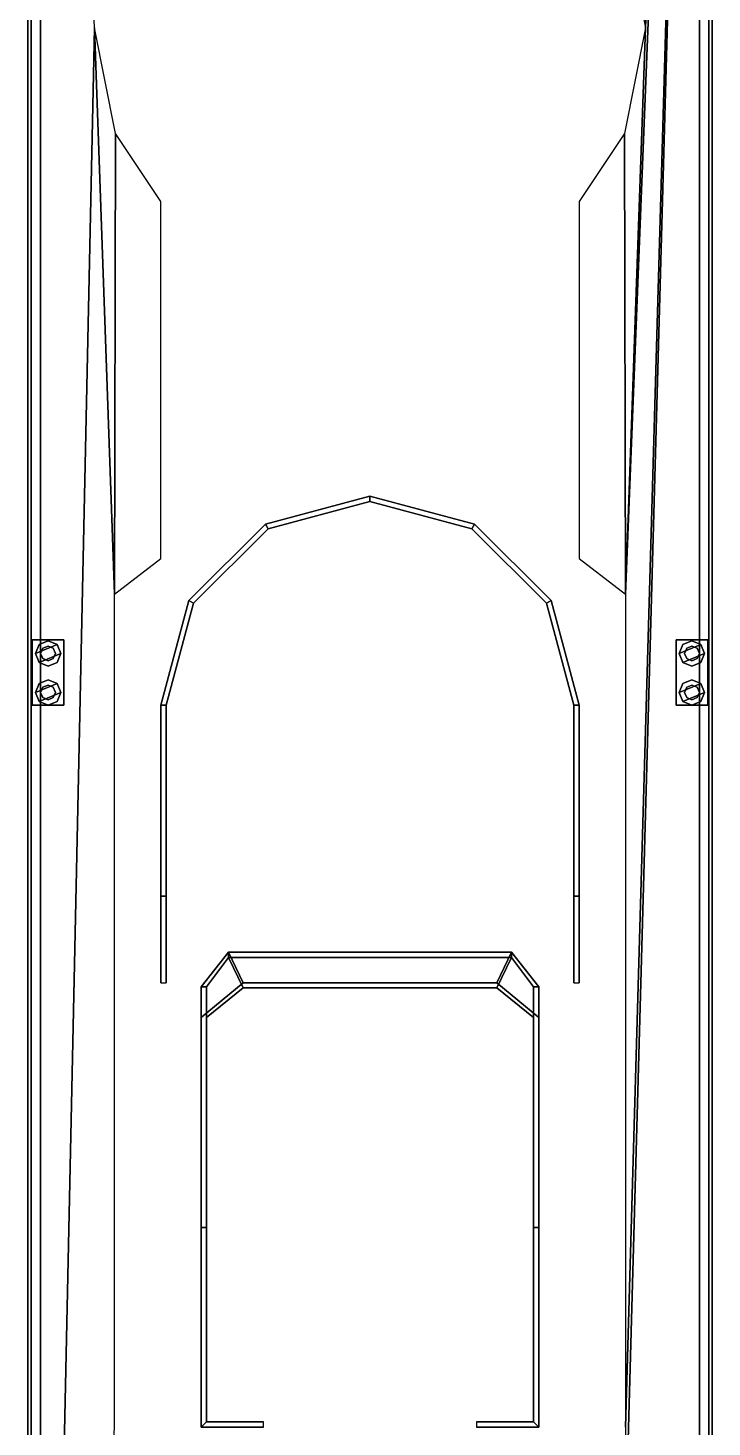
# Model space of a CAD drawing. Extents: x -3.5 to 3.5, y -23.5 to 23.5.
# Drawn here: x -3.24 to 3.24, y -7.16 to 6.1 of the extents above; entities that cross this region are included whole.
import ezdxf

# ---------------------------------------------------------------- set-up
doc = ezdxf.new("R2010")
doc.units = 0
doc.layers.get('0').update_dxf_attribs({"linetype": 'CONTINUOUS'})

msp = doc.modelspace()

# ---------------------------------------------------------------- linework, layer by layer
for points in [[(-3.24, 20.6), (-3.24, -23.47), (-3.24, -23.47, 1.46), (-3.24, 21.45, 1.46)], [(-3.24, 21.45, 1.46), (-3.24, -23.47, 1.46), (-2.61, 6.096, 1.46)], [(3.24, -23.47, 1.46), (3.24, 21.45, 1.46), (2.38, -9.68, 1.46), (2.38, -22.5, 1.46)], [(3.24, 21.45, 1.46), (3.24, 21.45, 1.46), (2.42, -7.16, 1.46), (2.38, -9.68, 1.46)], [(3.24, 21.45, 1.46), (3.24, 21.45, 1.46), (2.411, 7.094, 1.46), (2.61, 6.096, 1.46)], [(2.42, -7.16, 1.46), (3.24, 21.45, 1.46), (3.24, 21.45, 1.46), (2.42, 0.73, 1.46)], [(2.42, 0.73, 1.46), (2.42, 0.73, 1.46), (3.24, 21.45, 1.46), (2.61, 6.096, 1.46)], [(3.24, 21.45, 1.46), (3.24, -23.47, 1.46), (3.24, -23.47), (3.24, 20.6)], [(-3.24, 12.85, -1.19), (-3.24, -16.49, -1.19), (-3.24, -21.38, -0.39), (-3.24, 20.6)], [(-3.24, 20.6), (-3.24, -21.38, -0.39), (-3.24, -23.47)], [(3.24, 20.6), (3.24, -21.38, -0.39), (3.24, -16.49, -1.19), (3.24, 12.85, -1.19)], [(3.24, -23.47), (3.24, -23.47), (3.24, -21.38, -0.39), (3.24, 20.6)], [(-3.21, 12.85, -1.28), (-3.21, -16.49, -1.28), (-3.24, -16.49, -1.19), (-3.24, 12.85, -1.19)], [(-3.12, 12.85, -1.31), (-3.12, -16.49, -1.31), (-3.21, -16.49, -1.28), (-3.21, 12.85, -1.28)], [(3.12, 12.85, -1.31), (3.12, -16.49, -1.31), (-3.12, -16.49, -1.31), (-3.12, 12.85, -1.31)], [(3.21, 12.85, -1.28), (3.21, -16.49, -1.28), (3.12, -16.49, -1.31), (3.12, 12.85, -1.31)], [(3.24, 12.85, -1.19), (3.24, -16.49, -1.19), (3.21, -16.49, -1.28), (3.21, 12.85, -1.28)], [(-2.61, 6.096, 1.46), (-3.24, -23.47, 1.46), (-2.42, -7.16, 1.46), (-2.42, 0.73, 1.46)], [(-2.61, 6.096, 1.46), (-2.42, 0.73, 1.46), (-2.42, 0.73, 1.46), (-2.411, 5.097, 1.46)], [(2.42, 0.73, 1.46), (2.42, 0.73, 1.46), (2.61, 6.096, 1.46), (2.411, 5.097, 1.46)], [(-2.411, 5.097, 1.46), (-2.42, 0.73, 1.46), (-1.98, 1.07, 1.46), (-1.98, 4.451, 1.46)], [(1.98, 1.07, 1.46), (2.42, 0.73, 1.46), (2.411, 5.097, 1.46), (1.98, 4.451, 1.46)], [(0, 1.66, 2.94), (-0.99, 1.395, 2.94), (-0.99, 1.395, 4.13), (0, 1.66, 4.13)], [(0, 1.66, 4.13), (-0.99, 1.395, 4.13), (-0.965, 1.351, 4.13), (0, 1.61, 4.13)], [(0, 1.61, 2.94), (-0.965, 1.351, 2.94), (-0.965, 1.351, 4.13), (0, 1.61, 4.13)], [(0.99, 1.395, 2.94), (0, 1.66, 2.94), (0, 1.66, 4.13), (0.99, 1.395, 4.13)], [(0.99, 1.395, 4.13), (0, 1.66, 4.13), (0, 1.61, 4.13), (0.965, 1.351, 4.13)], [(0.965, 1.351, 2.94), (0, 1.61, 2.94), (0, 1.61, 4.13), (0.965, 1.351, 4.13)], [(-0.99, 1.395, 2.94), (-1.715, 0.67, 2.94), (-1.715, 0.67, 4.13), (-0.99, 1.395, 4.13)], [(-0.99, 1.395, 4.13), (-1.715, 0.67, 4.13), (-1.671, 0.645, 4.13), (-0.965, 1.351, 4.13)], [(-0.965, 1.351, 2.94), (-1.671, 0.645, 2.94), (-1.671, 0.645, 4.13), (-0.965, 1.351, 4.13)], [(1.715, 0.67, 4.13), (0.99, 1.395, 4.13), (0.965, 1.351, 4.13), (1.671, 0.645, 4.13)], [(1.671, 0.645, 2.94), (0.965, 1.351, 2.94), (0.965, 1.351, 4.13), (1.671, 0.645, 4.13)], [(1.715, 0.67, 2.94), (0.99, 1.395, 2.94), (0.99, 1.395, 4.13), (1.715, 0.67, 4.13)], [(-1.715, 0.67, 2.94), (-1.98, -0.32, 2.94), (-1.98, -0.32, 4.13), (-1.715, 0.67, 4.13)], [(-1.715, 0.67, 4.13), (-1.98, -0.32, 4.13), (-1.93, -0.32, 4.13), (-1.671, 0.645, 4.13)], [(1.98, -0.32, 4.13), (1.715, 0.67, 4.13), (1.671, 0.645, 4.13), (1.93, -0.32, 4.13)], [(1.98, -0.32, 2.94), (1.715, 0.67, 2.94), (1.715, 0.67, 4.13), (1.98, -0.32, 4.13)], [(-1.671, 0.645, 2.94), (-1.93, -0.32, 2.94), (-1.93, -0.32, 4.13), (-1.671, 0.645, 4.13)], [(1.93, -0.32, 2.94), (1.671, 0.645, 2.94), (1.671, 0.645, 4.13), (1.93, -0.32, 4.13)], [(-3.2, 0.3, 1.46), (-3.2, -0.32, 1.46), (-3.2, -0.32, 1.53), (-3.2, 0.3, 1.53)], [(-2.9, 0.3, 1.53), (-2.9, 0.3, 1.46), (-3.2, 0.3, 1.46), (-3.2, 0.3, 1.53)], [(-3.2, 0.3, 1.53), (-3.2, -0.32, 1.53), (-2.9, -0.32, 1.53), (-2.9, 0.3, 1.53)], [(-3.05, 0.29, 1.82), (-3.135, 0.255, 1.82), (-3.17, 0.17, 1.82), (-2.965, 0.255, 1.82)], [(-3.05, 0.29, 1.77), (-3.135, 0.255, 1.77), (-3.135, 0.255, 1.82), (-3.05, 0.29, 1.82)], [(-2.965, 0.255, 1.77), (-3.05, 0.29, 1.77), (-3.05, 0.29, 1.82), (-2.965, 0.255, 1.82)], [(-2.9, -0.32, 1.53), (-2.9, -0.32, 1.46), (-2.9, 0.3, 1.46), (-2.9, 0.3, 1.53)], [(2.9, 0.3, 1.46), (2.9, -0.32, 1.46), (2.9, -0.32, 1.53), (2.9, 0.3, 1.53)], [(3.2, 0.3, 1.53), (3.2, 0.3, 1.46), (2.9, 0.3, 1.46), (2.9, 0.3, 1.53)], [(2.9, 0.3, 1.53), (2.9, -0.32, 1.53), (3.2, -0.32, 1.53), (3.2, 0.3, 1.53)], [(3.05, 0.29, 1.82), (2.965, 0.255, 1.82), (2.93, 0.17, 1.82), (3.135, 0.255, 1.82)], [(3.05, 0.29, 1.77), (2.965, 0.255, 1.77), (2.965, 0.255, 1.82), (3.05, 0.29, 1.82)], [(3.135, 0.255, 1.77), (3.05, 0.29, 1.77), (3.05, 0.29, 1.82), (3.135, 0.255, 1.82)], [(3.2, -0.32, 1.53), (3.2, -0.32, 1.46), (3.2, 0.3, 1.46), (3.2, 0.3, 1.53)], [(-2.965, 0.255, 1.82), (-3.17, 0.17, 1.82), (-3.135, 0.085, 1.82), (-2.93, 0.17, 1.82)], [(-3.135, 0.255, 1.77), (-3.17, 0.17, 1.77), (-3.17, 0.17, 1.82), (-3.135, 0.255, 1.82)], [(-3.17, 0.17, 1.77), (-3.135, 0.085, 1.77), (-3.135, 0.085, 1.82), (-3.17, 0.17, 1.82)], [(-2.93, 0.17, 1.82), (-3.135, 0.085, 1.82), (-3.05, 0.05, 1.82), (-2.965, 0.085, 1.82)], [(-3.099, 0.219, 1.53), (-3.12, 0.17, 1.53), (-3.12, 0.17, 1.77), (-3.099, 0.219, 1.77)], [(-3.12, 0.17, 1.53), (-3.099, 0.121, 1.53), (-3.099, 0.121, 1.77), (-3.12, 0.17, 1.77)], [(-3.05, 0.24, 1.53), (-3.099, 0.219, 1.53), (-3.099, 0.219, 1.77), (-3.05, 0.24, 1.77)], [(-3.001, 0.219, 1.53), (-3.05, 0.24, 1.53), (-3.05, 0.24, 1.77), (-3.001, 0.219, 1.77)], [(-2.98, 0.17, 1.53), (-3.001, 0.219, 1.53), (-3.001, 0.219, 1.77), (-2.98, 0.17, 1.77)], [(-3.001, 0.121, 1.53), (-2.98, 0.17, 1.53), (-2.98, 0.17, 1.77), (-3.001, 0.121, 1.77)], [(-2.93, 0.17, 1.77), (-2.965, 0.255, 1.77), (-2.965, 0.255, 1.82), (-2.93, 0.17, 1.82)], [(-2.965, 0.085, 1.77), (-2.93, 0.17, 1.77), (-2.93, 0.17, 1.82), (-2.965, 0.085, 1.82)], [(2.965, 0.255, 1.77), (2.93, 0.17, 1.77), (2.93, 0.17, 1.82), (2.965, 0.255, 1.82)], [(3.135, 0.255, 1.82), (2.93, 0.17, 1.82), (2.965, 0.085, 1.82), (3.17, 0.17, 1.82)], [(2.93, 0.17, 1.77), (2.965, 0.085, 1.77), (2.965, 0.085, 1.82), (2.93, 0.17, 1.82)], [(3.17, 0.17, 1.82), (2.965, 0.085, 1.82), (3.05, 0.05, 1.82), (3.135, 0.085, 1.82)], [(3.001, 0.219, 1.53), (2.98, 0.17, 1.53), (2.98, 0.17, 1.77), (3.001, 0.219, 1.77)], [(2.98, 0.17, 1.53), (3.001, 0.121, 1.53), (3.001, 0.121, 1.77), (2.98, 0.17, 1.77)], [(3.05, 0.24, 1.53), (3.001, 0.219, 1.53), (3.001, 0.219, 1.77), (3.05, 0.24, 1.77)], [(3.099, 0.219, 1.53), (3.05, 0.24, 1.53), (3.05, 0.24, 1.77), (3.099, 0.219, 1.77)], [(3.12, 0.17, 1.53), (3.099, 0.219, 1.53), (3.099, 0.219, 1.77), (3.12, 0.17, 1.77)], [(3.099, 0.121, 1.53), (3.12, 0.17, 1.53), (3.12, 0.17, 1.77), (3.099, 0.121, 1.77)], [(3.17, 0.17, 1.77), (3.135, 0.255, 1.77), (3.135, 0.255, 1.82), (3.17, 0.17, 1.82)], [(3.135, 0.085, 1.77), (3.17, 0.17, 1.77), (3.17, 0.17, 1.82), (3.135, 0.085, 1.82)], [(-3.135, 0.085, 1.77), (-3.05, 0.05, 1.77), (-3.05, 0.05, 1.82), (-3.135, 0.085, 1.82)], [(-3.099, 0.121, 1.53), (-3.05, 0.1, 1.53), (-3.05, 0.1, 1.77), (-3.099, 0.121, 1.77)], [(-3.05, 0.1, 1.53), (-3.001, 0.121, 1.53), (-3.001, 0.121, 1.77), (-3.05, 0.1, 1.77)], [(-3.05, 0.05, 1.77), (-2.965, 0.085, 1.77), (-2.965, 0.085, 1.82), (-3.05, 0.05, 1.82)], [(2.965, 0.085, 1.77), (3.05, 0.05, 1.77), (3.05, 0.05, 1.82), (2.965, 0.085, 1.82)], [(3.001, 0.121, 1.53), (3.05, 0.1, 1.53), (3.05, 0.1, 1.77), (3.001, 0.121, 1.77)], [(3.05, 0.1, 1.53), (3.099, 0.121, 1.53), (3.099, 0.121, 1.77), (3.05, 0.1, 1.77)], [(3.05, 0.05, 1.77), (3.135, 0.085, 1.77), (3.135, 0.085, 1.82), (3.05, 0.05, 1.82)], [(-3.05, -0.08, 1.82), (-3.135, -0.115, 1.82), (-3.17, -0.2, 1.82), (-2.965, -0.115, 1.82)], [(-3.135, -0.115, 1.77), (-3.17, -0.2, 1.77), (-3.17, -0.2, 1.82), (-3.135, -0.115, 1.82)], [(-2.965, -0.115, 1.82), (-3.17, -0.2, 1.82), (-3.135, -0.285, 1.82), (-2.93, -0.2, 1.82)], [(-3.05, -0.08, 1.77), (-3.135, -0.115, 1.77), (-3.135, -0.115, 1.82), (-3.05, -0.08, 1.82)], [(-3.05, -0.13, 1.53), (-3.099, -0.151, 1.53), (-3.099, -0.151, 1.77), (-3.05, -0.13, 1.77)], [(-2.965, -0.115, 1.77), (-3.05, -0.08, 1.77), (-3.05, -0.08, 1.82), (-2.965, -0.115, 1.82)], [(-3.001, -0.151, 1.53), (-3.05, -0.13, 1.53), (-3.05, -0.13, 1.77), (-3.001, -0.151, 1.77)], [(-2.93, -0.2, 1.77), (-2.965, -0.115, 1.77), (-2.965, -0.115, 1.82), (-2.93, -0.2, 1.82)], [(3.05, -0.08, 1.82), (2.965, -0.115, 1.82), (2.93, -0.2, 1.82), (3.135, -0.115, 1.82)], [(3.135, -0.115, 1.82), (2.93, -0.2, 1.82), (2.965, -0.285, 1.82), (3.17, -0.2, 1.82)], [(2.965, -0.115, 1.77), (2.93, -0.2, 1.77), (2.93, -0.2, 1.82), (2.965, -0.115, 1.82)], [(3.05, -0.08, 1.77), (2.965, -0.115, 1.77), (2.965, -0.115, 1.82), (3.05, -0.08, 1.82)], [(3.05, -0.13, 1.53), (3.001, -0.151, 1.53), (3.001, -0.151, 1.77), (3.05, -0.13, 1.77)], [(3.135, -0.115, 1.77), (3.05, -0.08, 1.77), (3.05, -0.08, 1.82), (3.135, -0.115, 1.82)], [(3.099, -0.151, 1.53), (3.05, -0.13, 1.53), (3.05, -0.13, 1.77), (3.099, -0.151, 1.77)], [(3.17, -0.2, 1.77), (3.135, -0.115, 1.77), (3.135, -0.115, 1.82), (3.17, -0.2, 1.82)], [(-3.17, -0.2, 1.77), (-3.135, -0.285, 1.77), (-3.135, -0.285, 1.82), (-3.17, -0.2, 1.82)], [(-2.93, -0.2, 1.82), (-3.135, -0.285, 1.82), (-3.05, -0.32, 1.82), (-2.965, -0.285, 1.82)], [(-3.099, -0.151, 1.53), (-3.12, -0.2, 1.53), (-3.12, -0.2, 1.77), (-3.099, -0.151, 1.77)], [(-3.12, -0.2, 1.53), (-3.099, -0.249, 1.53), (-3.099, -0.249, 1.77), (-3.12, -0.2, 1.77)], [(-3.099, -0.249, 1.53), (-3.05, -0.27, 1.53), (-3.05, -0.27, 1.77), (-3.099, -0.249, 1.77)], [(-3.05, -0.27, 1.53), (-3.001, -0.249, 1.53), (-3.001, -0.249, 1.77), (-3.05, -0.27, 1.77)], [(-2.98, -0.2, 1.53), (-3.001, -0.151, 1.53), (-3.001, -0.151, 1.77), (-2.98, -0.2, 1.77)], [(-3.001, -0.249, 1.53), (-2.98, -0.2, 1.53), (-2.98, -0.2, 1.77), (-3.001, -0.249, 1.77)], [(-2.965, -0.285, 1.77), (-2.93, -0.2, 1.77), (-2.93, -0.2, 1.82), (-2.965, -0.285, 1.82)], [(2.93, -0.2, 1.77), (2.965, -0.285, 1.77), (2.965, -0.285, 1.82), (2.93, -0.2, 1.82)], [(3.17, -0.2, 1.82), (2.965, -0.285, 1.82), (3.05, -0.32, 1.82), (3.135, -0.285, 1.82)], [(3.001, -0.151, 1.53), (2.98, -0.2, 1.53), (2.98, -0.2, 1.77), (3.001, -0.151, 1.77)], [(2.98, -0.2, 1.53), (3.001, -0.249, 1.53), (3.001, -0.249, 1.77), (2.98, -0.2, 1.77)], [(3.001, -0.249, 1.53), (3.05, -0.27, 1.53), (3.05, -0.27, 1.77), (3.001, -0.249, 1.77)], [(3.05, -0.27, 1.53), (3.099, -0.249, 1.53), (3.099, -0.249, 1.77), (3.05, -0.27, 1.77)], [(3.12, -0.2, 1.53), (3.099, -0.151, 1.53), (3.099, -0.151, 1.77), (3.12, -0.2, 1.77)], [(3.099, -0.249, 1.53), (3.12, -0.2, 1.53), (3.12, -0.2, 1.77), (3.099, -0.249, 1.77)], [(3.135, -0.285, 1.77), (3.17, -0.2, 1.77), (3.17, -0.2, 1.82), (3.135, -0.285, 1.82)], [(-3.2, -0.32, 1.53), (-3.2, -0.32, 1.46), (-2.9, -0.32, 1.46), (-2.9, -0.32, 1.53)], [(-3.135, -0.285, 1.77), (-3.05, -0.32, 1.77), (-3.05, -0.32, 1.82), (-3.135, -0.285, 1.82)], [(-3.05, -0.32, 1.77), (-2.965, -0.285, 1.77), (-2.965, -0.285, 1.82), (-3.05, -0.32, 1.82)], [(-1.98, -0.32, 2.94), (-1.98, -2.95, 2.94), (-1.98, -2.13, 4.13), (-1.98, -0.32, 4.13)], [(-1.98, -0.32, 4.13), (-1.98, -2.13, 4.13), (-1.93, -2.13, 4.13), (-1.93, -0.32, 4.13)], [(-1.93, -0.32, 2.94), (-1.93, -2.95, 2.94), (-1.93, -2.13, 4.13), (-1.93, -0.32, 4.13)], [(1.93, -2.95, 2.94), (1.93, -0.32, 2.94), (1.93, -0.32, 4.13), (1.93, -2.13, 4.13)], [(1.93, -0.32, 4.13), (1.93, -2.13, 4.13), (1.98, -2.13, 4.13), (1.98, -0.32, 4.13)], [(1.98, -2.95, 2.94), (1.98, -0.32, 2.94), (1.98, -0.32, 4.13), (1.98, -2.13, 4.13)], [(2.9, -0.32, 1.53), (2.9, -0.32, 1.46), (3.2, -0.32, 1.46), (3.2, -0.32, 1.53)], [(2.965, -0.285, 1.77), (3.05, -0.32, 1.77), (3.05, -0.32, 1.82), (2.965, -0.285, 1.82)], [(3.05, -0.32, 1.77), (3.135, -0.285, 1.77), (3.135, -0.285, 1.82), (3.05, -0.32, 1.82)], [(-1.98, -2.95, 2.94), (-1.98, -2.95, 2.94), (-1.98, -2.95, 3.73), (-1.98, -2.13, 4.13)], [(-1.98, -2.13, 4.13), (-1.98, -2.95, 3.73), (-1.93, -2.95, 3.73), (-1.93, -2.13, 4.13)], [(-1.93, -2.95, 2.94), (-1.93, -2.95, 2.94), (-1.93, -2.95, 3.73), (-1.93, -2.13, 4.13)], [(1.93, -2.95, 2.94), (1.93, -2.95, 2.94), (1.93, -2.13, 4.13), (1.93, -2.95, 3.73)], [(1.93, -2.13, 4.13), (1.93, -2.95, 3.73), (1.98, -2.95, 3.73), (1.98, -2.13, 4.13)], [(1.98, -2.95, 2.94), (1.98, -2.95, 2.94), (1.98, -2.13, 4.13), (1.98, -2.95, 3.73)], [(-1.34, -2.66, 5.16), (-1.6, -2.99, 5.16), (-1.55, -2.99, 5.16), (-1.34, -2.71, 5.16)], [(-1.2, -2.95, 4.84), (-1.6, -3.28, 4.84), (-1.6, -2.99, 5.16), (-1.34, -2.66, 5.16)], [(-1.55, -2.99, 5.16), (-1.55, -3.28, 4.84), (-1.2, -3, 4.84), (-1.34, -2.71, 5.16)], [(1.34, -2.66, 5.16), (1.2, -2.95, 4.84), (-1.2, -2.95, 4.84), (-1.34, -2.66, 5.16)], [(-1.34, -2.71, 5.16), (1.34, -2.71, 5.16), (1.34, -2.66, 5.16), (-1.34, -2.66, 5.16)], [(-1.2, -3, 4.84), (1.2, -3, 4.84), (1.34, -2.71, 5.16), (-1.34, -2.71, 5.16)], [(1.6, -2.99, 5.16), (1.6, -3.28, 4.84), (1.2, -2.95, 4.84), (1.34, -2.66, 5.16)], [(1.2, -3, 4.84), (1.55, -3.28, 4.84), (1.55, -2.99, 5.16), (1.34, -2.71, 5.16)], [(1.34, -2.71, 5.16), (1.55, -2.99, 5.16), (1.6, -2.99, 5.16), (1.34, -2.66, 5.16)], [(-1.2, -2.95, 3.73), (-1.6, -3.28, 3.73), (-1.6, -3.28, 4.84), (-1.2, -2.95, 4.84)], [(-1.6, -3.28, 4.84), (-1.6, -5.27, 4.84), (-1.6, -5.27, 5.16), (-1.6, -2.99, 5.16)], [(-1.6, -2.99, 5.16), (-1.6, -5.27, 5.16), (-1.55, -5.27, 5.16), (-1.55, -2.99, 5.16)], [(-1.55, -5.27, 5.16), (-1.55, -5.27, 4.84), (-1.55, -3.28, 4.84), (-1.55, -2.99, 5.16)], [(-1.55, -3.28, 4.84), (-1.55, -3.28, 3.73), (-1.2, -3, 3.73), (-1.2, -3, 4.84)], [(1.2, -2.95, 4.84), (1.2, -2.95, 3.73), (-1.2, -2.95, 3.73), (-1.2, -2.95, 4.84)], [(-1.2, -3, 3.73), (1.2, -3, 3.73), (1.2, -3, 4.84), (-1.2, -3, 4.84)], [(1.6, -3.28, 4.84), (1.6, -3.28, 3.73), (1.2, -2.95, 3.73), (1.2, -2.95, 4.84)], [(1.2, -3, 3.73), (1.55, -3.28, 3.73), (1.55, -3.28, 4.84), (1.2, -3, 4.84)], [(1.55, -3.28, 4.84), (1.55, -5.27, 4.84), (1.55, -5.27, 5.16), (1.55, -2.99, 5.16)], [(1.55, -2.99, 5.16), (1.55, -5.27, 5.16), (1.6, -5.27, 5.16), (1.6, -2.99, 5.16)], [(1.6, -5.27, 5.16), (1.6, -5.27, 4.84), (1.6, -3.28, 4.84), (1.6, -2.99, 5.16)], [(-1.6, -3.28, 3.73), (-1.6, -7.16, 3.73), (-1.6, -7.16, 4.84), (-1.6, -5.27, 4.84)], [(-1.6, -3.28, 3.73), (-1.6, -5.27, 4.84), (-1.6, -5.27, 4.84), (-1.6, -3.28, 4.84)], [(-1.55, -7.11, 4.84), (-1.55, -7.11, 3.73), (-1.55, -3.28, 3.73), (-1.55, -5.27, 4.84)], [(-1.55, -5.27, 4.84), (-1.55, -5.27, 4.84), (-1.55, -3.28, 3.73), (-1.55, -3.28, 4.84)], [(1.55, -3.28, 3.73), (1.55, -7.11, 3.73), (1.55, -7.11, 4.84), (1.55, -5.27, 4.84)], [(1.55, -3.28, 3.73), (1.55, -5.27, 4.84), (1.55, -5.27, 4.84), (1.55, -3.28, 4.84)], [(1.6, -7.16, 4.84), (1.6, -7.16, 3.73), (1.6, -3.28, 3.73), (1.6, -5.27, 4.84)], [(1.6, -5.27, 4.84), (1.6, -5.27, 4.84), (1.6, -3.28, 3.73), (1.6, -3.28, 4.84)], [(-1.6, -5.27, 4.84), (-1.6, -7.16, 4.84), (-1.55, -7.11, 4.84), (-1.55, -5.27, 4.84)], [(-1.6, -5.27, 5.16), (-1.6, -5.27, 4.84), (-1.55, -5.27, 4.84), (-1.55, -5.27, 5.16)], [(1.55, -5.27, 4.84), (1.55, -7.11, 4.84), (1.6, -7.16, 4.84), (1.6, -5.27, 4.84)], [(1.55, -5.27, 5.16), (1.55, -5.27, 4.84), (1.6, -5.27, 4.84), (1.6, -5.27, 5.16)], [(-1.6, -7.16, 4.84), (-1.01, -7.16, 4.84), (-1.01, -7.11, 4.84), (-1.55, -7.11, 4.84)], [(-1.01, -7.11, 4.84), (-1.01, -7.11, 3.73), (-1.55, -7.11, 3.73), (-1.55, -7.11, 4.84)], [(1.55, -7.11, 4.84), (1.55, -7.11, 3.73), (1.01, -7.11, 3.73), (1.01, -7.11, 4.84)], [(1.01, -7.16, 4.84), (1.6, -7.16, 4.84), (1.55, -7.11, 4.84), (1.01, -7.11, 4.84)], [(-1.6, -7.16, 3.73), (-1.01, -7.16, 3.73), (-1.01, -7.16, 4.84), (-1.6, -7.16, 4.84)], [(1.01, -7.16, 3.73), (1.6, -7.16, 3.73), (1.6, -7.16, 4.84), (1.01, -7.16, 4.84)]]:
    msp.add_3dface(points)

doc.saveas('drawing.dxf')
